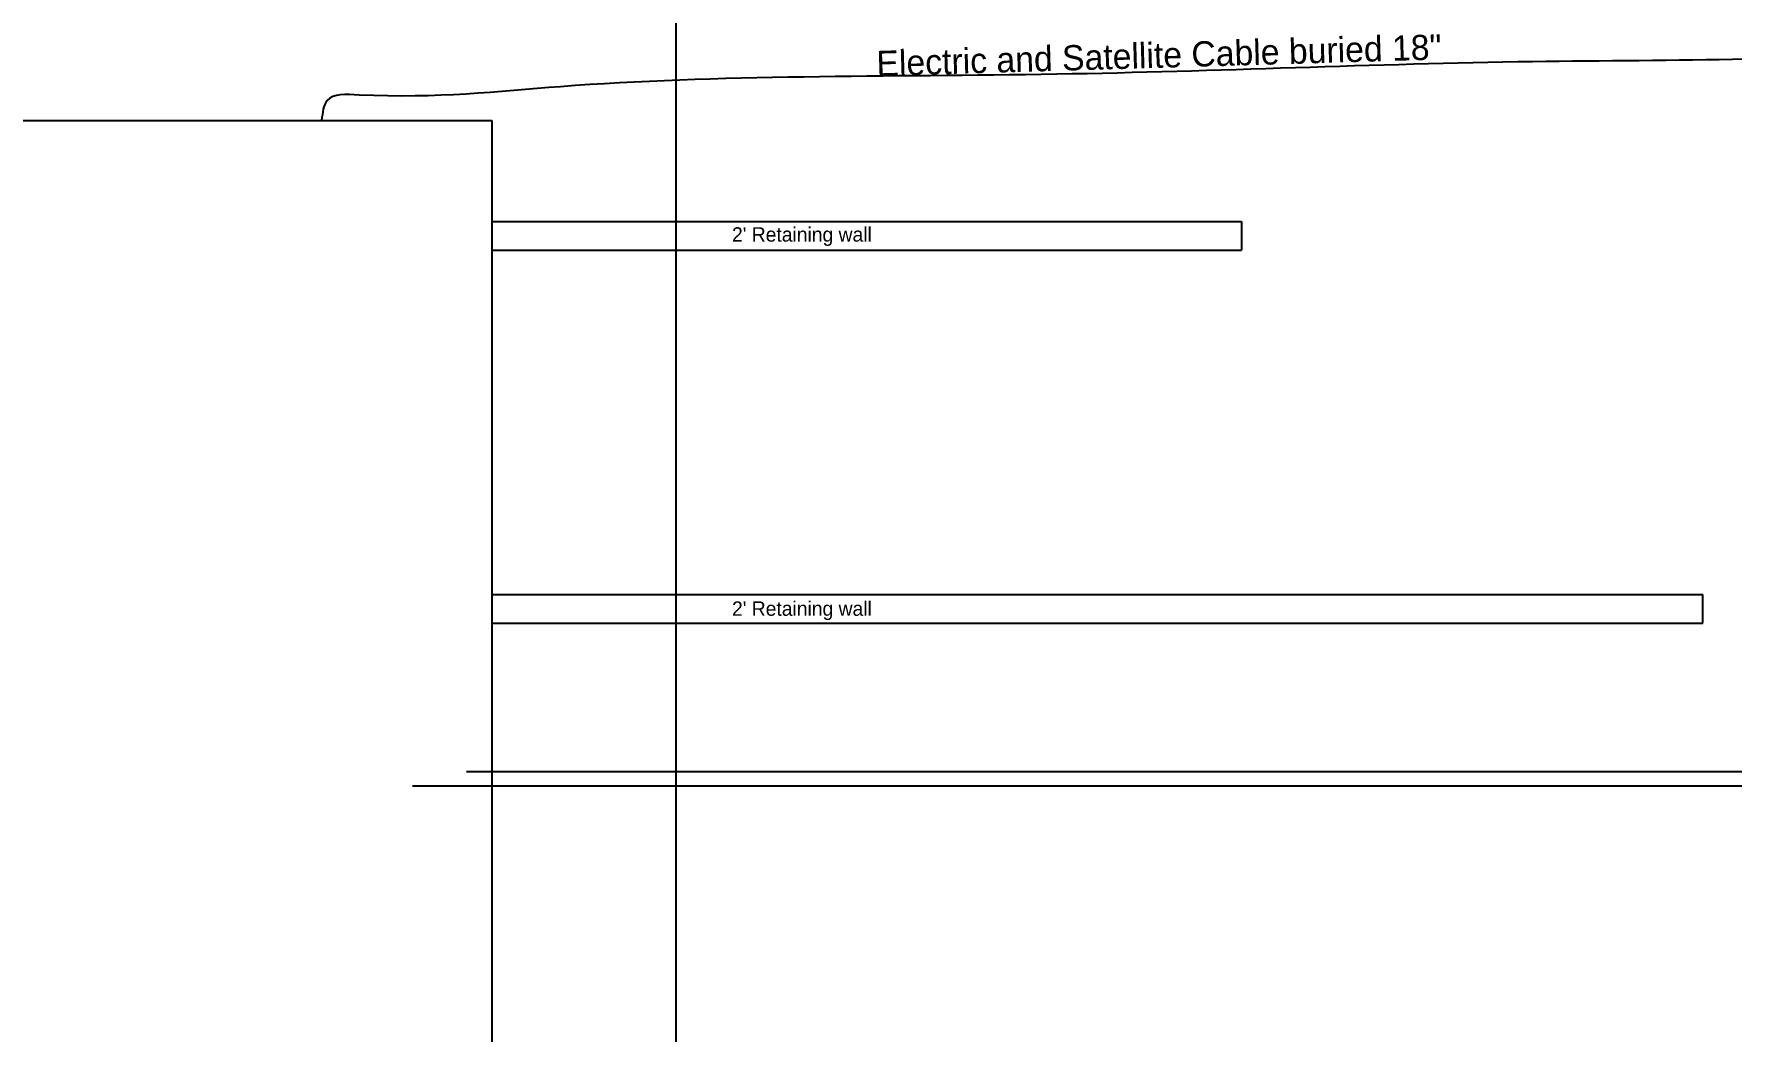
# Model space of a CAD drawing. Extents: x -3109 to 3469, y -4071 to 2528.
# Drawn here: x 329 to 799.8, y -228.7 to 48 of the extents above; entities that cross this region are included whole.
import ezdxf

# ---------------------------------------------------------------- set-up
doc = ezdxf.new("R2010")
doc.units = 0
doc.header["$MEASUREMENT"] = 0
doc.layers.get('0').update_dxf_attribs({"linetype": 'CONTINUOUS'})
doc.layers.get('DEFPOINTS').update_dxf_attribs({"linetype": 'CONTINUOUS'})
for name, color, linetype in [('DRIVEWAY', 5, 'CONTINUOUS'), ('PropertyLines', 7, 'CONTINUOUS'), ('UTILITIES', 104, 'CONTINUOUS')]:
    doc.layers.add(name, color=color, linetype=linetype)
doc.dimstyles.get("Standard").update_dxf_attribs({"dimtxt": 0.18, "dimasz": 0.18, "dimexe": 0.18, "dimexo": 0.0625, "dimgap": 0.09, "dimtad": 0, "dimtih": 1, "dimtoh": 1, "dimzin": 0, "dimdsep": 46, "dimlunit": 4, "dimtxsty": 'Standard', "dimcen": 0.09, "dimadec": 0, "dimazin": 0, "dimtfac": 1, "dimtofl": 0, "dimtmove": 2, "dimatfit": 3, "dimfxl": 1, "dimtolj": 1, "dimarcsym": 0})

# ---------------------------------------------------------------- blocks, each defined once
blk = doc.blocks.new('*D122')
at = {"layer": 'DEFPOINTS', "color": 0, "transparency": 16777216}
for p in [(470.3, 2528.23), (3219.63, -866.9), (3219.63, -866.9)]:
    blk.add_point(p, dxfattribs=at)
at = {"layer": 'PropertyLines', "color": 0, "lineweight": -2, "transparency": 16777216}
blk.add_line((508.06, 2481.6), (3181.87, -820.28), dxfattribs=at)
at = {"layer": 'PropertyLines', "color": 0, "transparency": 16777216}
for points in [[(515.83, 2487.89), (500.29, 2475.31), (470.3, 2528.23)], [(3189.64, -813.98), (3174.1, -826.57), (3219.63, -866.9)]]:
    blk.add_solid(points, dxfattribs=at)
at = {"layer": 'PropertyLines', "color": 0, "transparency": 16777216, "insert": (1765.94, 760.37), "char_height": 60, "attachment_point": 5, "rotation": 309}
blk.add_mtext("\\A1;364'", dxfattribs=at)

msp = doc.modelspace()

# ---------------------------------------------------------------- linework, layer by layer
for p, q in [((664, -4), (664, -12)), ((792, -115.5), (792, -107.5))]:
    msp.add_line(p, q)
at = {"layer": 'PropertyLines'}
for p, q in [((507, 217.5), (507, -265.44263)), ((-146, 24), (456, 24)), ((456, 24), (456, -313.5)), ((456, -4), (664, -4)), ((456, -12), (664, -12)), ((456, -107.5), (792, -107.5)), ((456, -115.5), (792, -115.5))]:
    msp.add_line(p, q, dxfattribs=at)
at = {"layer": 'PropertyLines', "color": 3}
for p, q in [((876, -156.75), (449, -156.75)), ((876, -160.75), (434, -160.75))]:
    msp.add_line(p, q, dxfattribs=at)
at = {"layer": 'UTILITIES', "color": 1}
msp.add_spline([(929.15055, 48), (923.63629, 40.17445), (906.31621, 42.61313), (861.92129, 44.1164), (744.74395, 40.27837), (612.78052, 36.81957), (475.04607, 33.36075), (419.16317, 31.04929), (410.31432, 29.51204), (408.77542, 24)], degree=3, dxfattribs=at)

# ---------------------------------------------------------------- texts
at = {"layer": 'DRIVEWAY', "color": 1}
msp.add_text('Electric and Satellite Cable buried 18"', height=7, rotation=1.6957898, dxfattribs=at).set_placement((562.7962, 36.28267))
at = {"layer": 'PropertyLines'}
for p in [(522.62829, -9.63686), (522.62829, -113.45327)]:
    msp.add_text("2' Retaining wall", height=4, dxfattribs=at).set_placement(p)

# ---------------------------------------------------------------- dimensions: what is measured, and where the dimension line sits
dim = msp.add_linear_dim(base=(3219.62619, -866.90422), p1=(470.30161, 2528.22888), p2=(3219.62619, -866.90422), angle=309, dimstyle='Standard', override={"dimtxt": 60, "dimasz": 60, "dimgap": 1, "dimtad": 1, "dimtih": 0, "dimtoh": 0, "dimdec": 4, "dimrnd": 12, "dimzin": 8, "dimse1": 1, "dimse2": 1, "dimtdec": 4}, dxfattribs=at)
dim.commit()
dim.dimension.update_dxf_attribs({"geometry": '*D122', "text_midpoint": (1765.94103, 760.36997), "dimtype": 161})

doc.saveas('drawing.dxf')
